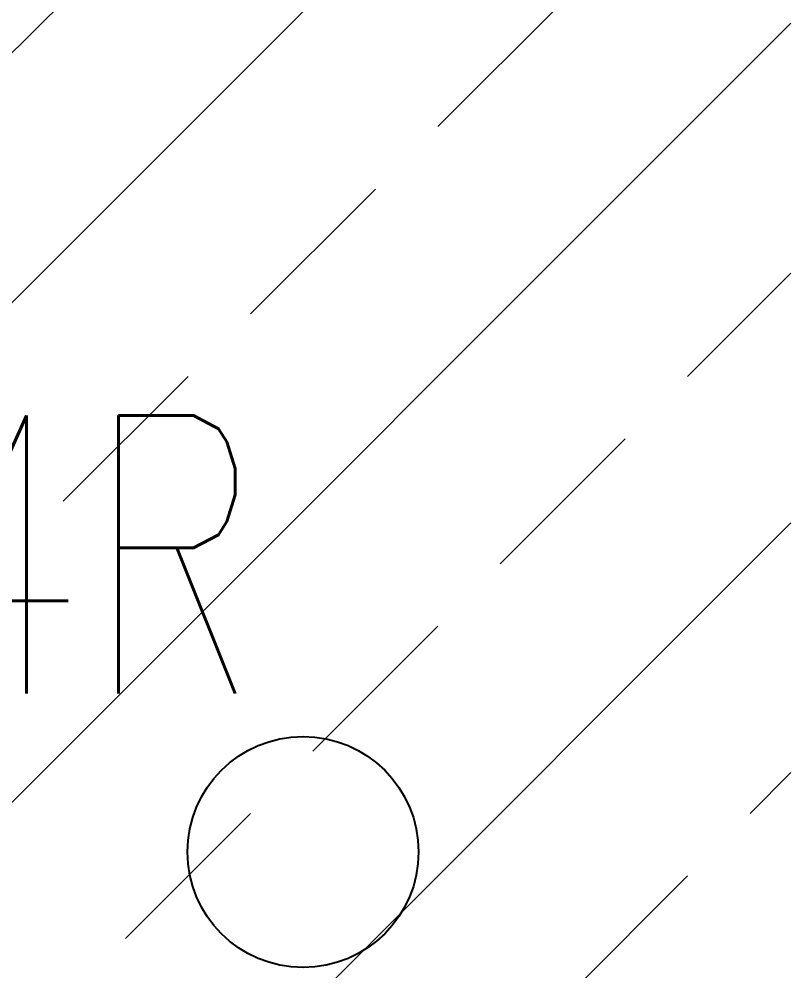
# Model space of a CAD drawing. Header units: millimetres. Extents: x -92759 to 184353, y -15225 to 86714.
# Drawn here: x 67307 to 68001, y 66406 to 67261 of the extents above; entities that cross this region are included whole.
import ezdxf

# ---------------------------------------------------------------- set-up
doc = ezdxf.new("R2010")
doc.units = ezdxf.units.MM
for name, color, linetype in [('A-PATT-CONC', 8, 'Continuous'), ('E-_LIGT----_E-', 3, 'Continuous'), ('E-legend', 1, 'Continuous')]:
    doc.layers.add(name, color=color, linetype=linetype)
doc.layers.add('HFI 9MM FPB', color=94, linetype='Continuous', lineweight=5)
doc.styles.add('Simplex', font='simplex_.ttf', dxfattribs={"width": 0.7, "height": 450})

# ---------------------------------------------------------------- blocks, each defined once
blk = doc.blocks.new('RCP_B8L2')
at = {"layer": 'HFI 9MM FPB'}
h = blk.add_hatch(dxfattribs=at)
h.set_pattern_fill('ANSI33', color=256, scale=50)
h.set_pattern_definition([(45, (-581589.02, -147239), (-224.5064, 224.5064), []), (45, (-581364.5, -147239), (-224.5064, 224.5064), [158.75, -79.375])])
h.paths.add_polyline_path([(-388477.99, -151102.3), (-385478.34, -151102.3), (-385478.34, -158302.3), (-388477.99, -158302.3)], flags=16)
h.paths.add_polyline_path([(-389418.07, -150277.3), (-387018.07, -150277.3), (-387018.07, -149827.3), (-384618.07, -149827.3), (-384618.07, -159127.3), (-387018.07, -159127.3), (-387018.07, -158677.3), (-387618.07, -158677.3), (-387618.07, -159127.3), (-389418.07, -159127.3)])
blk = doc.blocks.new('A$C020d881d')
at = {"layer": 'E-legend', "lineweight": 25}
blk.add_circle((818.66, 172), 103.82, dxfattribs=at)
at = {"layer": 'E-legend', "lineweight": 25, "style": 'Simplex', "width": 0.7}
blk.add_text('L4R', height=250, dxfattribs=at).set_placement((345.22, 314.35))
blk = doc.blocks.new('EL_B8_L2_R4')
at = {"layer": 'E-_LIGT----_E-', "ltscale": 0.5}
blk.add_blockref('A$C020d881d', (-23557.15, -13000.44), dxfattribs=at)

msp = doc.modelspace()

# ---------------------------------------------------------------- block references
at = {"layer": 'A-PATT-CONC'}
msp.add_blockref('RCP_B8L2', (452619.12, 220318.54), dxfattribs=at)
at = {"layer": 'E-legend', "color": 7}
msp.add_blockref('EL_B8_L2_R4', (90301.06, 79341.24), dxfattribs=at)

doc.saveas('drawing.dxf')
